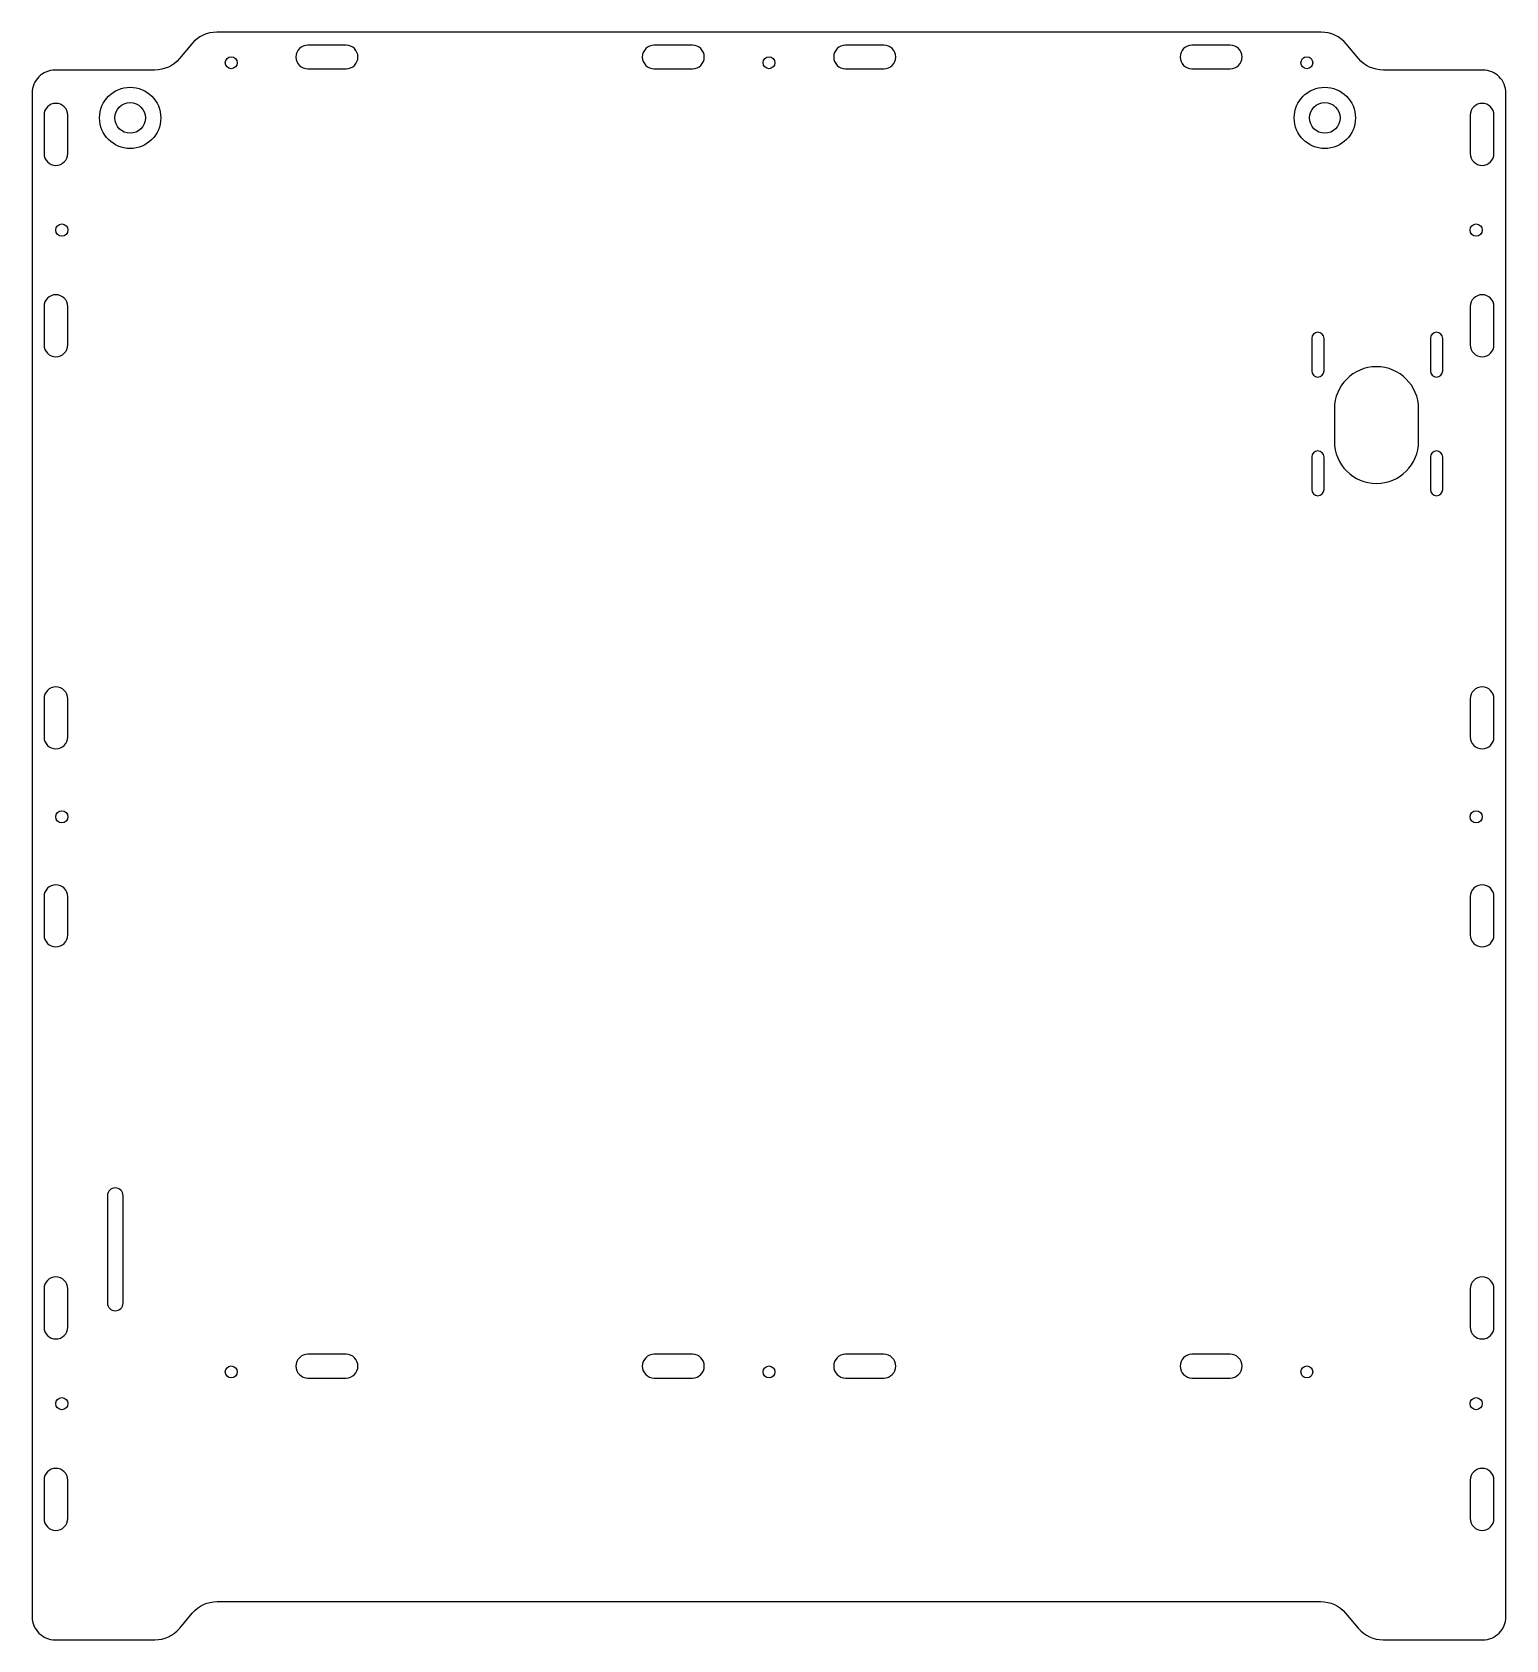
# Model space of a CAD drawing. Header units: millimetres. Extents: x -208 to 177, y -206 to 214.
import ezdxf

# ---------------------------------------------------------------- set-up
doc = ezdxf.new("R2010")
doc.units = ezdxf.units.MM

msp = doc.modelspace()

# ---------------------------------------------------------------- linework, layer by layer
for points in [[(-175.87, -206.09, 0.221695), (-169.36, -203.05), (-166.06, -199.13, -0.221695), (-159.55, -196.09), (128.74, -196.09, -0.221695), (135.25, -199.13), (138.55, -203.05, 0.221695), (145.06, -206.09), (171.1, -206.09, 0.414214), (177.1, -200.09), (177.1, 198.01, 0.414214), (171.1, 204.01), (145.1, 204.01, -0.221695), (138.59, 207.04), (135.37, 210.87, 0.221695), (128.86, 213.91), (-159.67, 213.91, 0.221695), (-166.18, 210.87), (-169.39, 207.04, -0.221695), (-175.9, 204.01), (-201.9, 204.01, 0.414214), (-207.9, 198.01), (-207.9, -200.09, 0.414214), (-201.9, -206.09)], [(-125.9, 204.31, 1), (-125.9, 210.51), (-135.9, 210.51, 1), (-135.9, 204.31)], [(-35.4, 204.31, 1), (-35.4, 210.51), (-45.4, 210.51, 1), (-45.4, 204.31)], [(4.6, 210.51, 1), (4.6, 204.31), (14.6, 204.31, 1), (14.6, 210.51)], [(95.1, 210.51, 1), (95.1, 204.31), (105.1, 204.31, 1), (105.1, 210.51)], [(-204.8, 182.21, 1), (-198.6, 182.21), (-198.6, 192.21, 1), (-204.8, 192.21)], [(174, 192.21, 1), (167.8, 192.21), (167.8, 182.21, 1), (174, 182.21)], [(-204.8, 132.21, 1), (-198.6, 132.21), (-198.6, 142.21, 1), (-204.8, 142.21)], [(174, 142.21, 1), (167.8, 142.21), (167.8, 132.21, 1), (174, 132.21)], [(129.6, 133.91, 1), (126.4, 133.91), (126.4, 125.41, 1), (129.6, 125.41)], [(160.6, 133.91, 1), (157.4, 133.91), (157.4, 125.41, 1), (160.6, 125.41)], [(132.3, 107.01, 1), (154.3, 107.01), (154.3, 115.51, 1), (132.3, 115.51)], [(129.6, 102.91, 1), (126.4, 102.91), (126.4, 94.41, 1), (129.6, 94.41)], [(160.6, 102.91, 1), (157.4, 102.91), (157.4, 94.41, 1), (160.6, 94.41)], [(-204.8, 29.77, 1), (-198.6, 29.77), (-198.6, 39.77, 1), (-204.8, 39.77)], [(174, 39.77, 1), (167.8, 39.77), (167.8, 29.77, 1), (174, 29.77)], [(-204.8, -21.95, 1), (-198.6, -21.95), (-198.6, -11.95, 1), (-204.8, -11.95)], [(174, -11.95, 1), (167.8, -11.95), (167.8, -21.95, 1), (174, -21.95)], [(-184.16, -90.06, 1), (-188.24, -90.06), (-188.24, -118.09, 1), (-184.16, -118.09)], [(-204.8, -124.39, 1), (-198.6, -124.39), (-198.6, -114.39, 1), (-204.8, -114.39)], [(174, -114.39, 1), (167.8, -114.39), (167.8, -124.39, 1), (174, -124.39)], [(-125.9, -137.69, 1), (-125.9, -131.49), (-135.9, -131.49, 1), (-135.9, -137.69)], [(-35.4, -137.69, 1), (-35.4, -131.49), (-45.4, -131.49, 1), (-45.4, -137.69)], [(4.6, -131.49, 1), (4.6, -137.69), (14.6, -137.69, 1), (14.6, -131.49)], [(95.1, -131.49, 1), (95.1, -137.69), (105.1, -137.69, 1), (105.1, -131.49)], [(-204.8, -174.39, 1), (-198.6, -174.39), (-198.6, -164.39, 1), (-204.8, -164.39)], [(174, -164.39, 1), (167.8, -164.39), (167.8, -174.39, 1), (174, -174.39)]]:
    msp.add_lwpolyline(points, format="xyb", close=True)
for centre, radius in [((-155.9, 205.91), 1.55), ((-15.4, 205.91), 1.55), ((125.1, 205.91), 1.55), ((-182.3, 191.51), 8), ((129.8, 191.51), 8), ((-182.3, 191.51), 4), ((129.8, 191.51), 4), ((-200.15, 162.21), 1.6), ((169.35, 162.21), 1.6), ((-200.15, 8.91), 1.6), ((169.35, 8.91), 1.6), ((-155.9, -136.09), 1.55), ((-15.4, -136.09), 1.55), ((125.1, -136.09), 1.55), ((-200.15, -144.39), 1.6), ((169.35, -144.39), 1.6)]:
    msp.add_circle(centre, radius)

doc.saveas('drawing.dxf')
